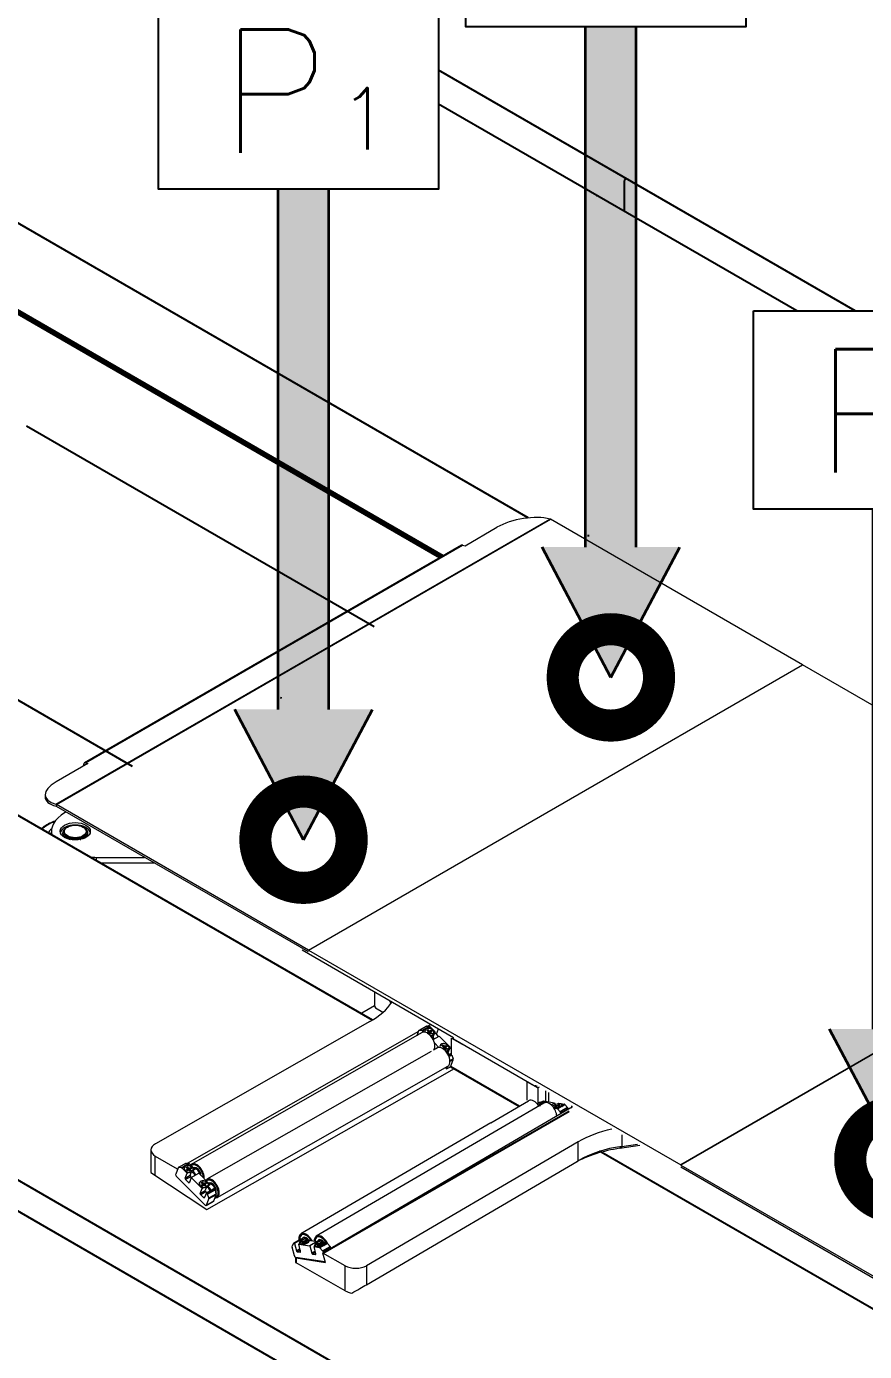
# Model space of a CAD drawing. Header units: millimetres. Extents: x -5 to 1510635, y -6 to 71285.
# Drawn here: x 1244121 to 1246731, y 17024 to 21149 of the extents above; entities that cross this region are included whole.
import ezdxf
from ezdxf.enums import TextEntityAlignment as Align

# ---------------------------------------------------------------- set-up
doc = ezdxf.new("R2010")
doc.units = ezdxf.units.MM
doc.header["$LTSCALE"] = 1000
doc.linetypes.add('CENTER', pattern=[2, 1.25, -0.25, 0.25, -0.25])
for name, color, linetype in [('2', 42, 'Continuous'), ('3', 3, 'Continuous'), ('CAJONES', 253, 'Continuous'), ('MP-1', 1, 'CENTER'), ('MP-3', 3, 'Continuous'), ('MP-DE-0001', 7, 'Continuous'), ('MP-RO-00010', 7, 'Continuous')]:
    doc.layers.add(name, color=color, linetype=linetype)
doc.layers.add('S-COLS', color=5, linetype='Continuous', lineweight=35)
doc.styles.add('ROMANS', font='ROMANS.shx')

# ---------------------------------------------------------------- blocks, each defined once
blk = doc.blocks.new('sadfasf')
at = {"layer": '3', "linetype": 'ByBlock'}
blk.add_hatch(color=1, dxfattribs=at).paths.add_polyline_path([(1103689.3, 21907.1), (1103689.3, 23526.5), (1103531, 23526.5), (1103531, 21907.1), (1103395.8, 21907.1), (1103610.1, 21501.3), (1103824.4, 21907.1)])
at = {"layer": '2', "const_width": 100}
blk.add_lwpolyline([(1103460.1, 21501.3, 1), (1103760.1, 21501.3, 1)], format="xyb", close=True, dxfattribs=at)
at = {"layer": '3', "color": 2, "linetype": 'ByBlock'}
blk.add_lwpolyline([(1103158.9, 24143.3), (1104030.1, 24143.3), (1104030.1, 23526.5), (1103158.9, 23526.5)], close=True, dxfattribs=at)
at = {"layer": 'MP-RO-00010', "color": 2, "linetype": 'Continuous'}
blk.add_line((1103537.5, 21943.6), (1103542, 21942.6), dxfattribs=at)
at = {"layer": 'S-COLS', "color": 2, "linetype": 'ByBlock'}
for p, q in [((1103531, 21907.1), (1103531, 23526.5)), ((1103689.3, 21907.1), (1103689.3, 23526.5)), ((1103610.1, 21501.3), (1103395.8, 21907.1)), ((1103610.1, 21501.3), (1103824.4, 21907.1))]:
    blk.add_line(p, q, dxfattribs=at)
at = {"layer": '3', "style": 'ROMANS'}
for s, height, p in [('P', 384, (1103521.3, 23832.1, -72865)), ('1', 192, (1103801, 23745.8, -36432.5))]:
    blk.add_text(s, height=height, dxfattribs=at).set_placement(p, align=Align.MIDDLE)

msp = doc.modelspace()

# ---------------------------------------------------------------- linework, layer by layer
at = {"layer": 'CAJONES'}
for p, q in [((1246729.178, 16035.095), (1236582.628, 21899.409)), ((1246641.227, 15990.43), (1237873.24, 21052.63)), ((1246701.953, 20263.92), (1245404.021, 21013.282)), ((1246519.697, 20263.92), (1245404.021, 20908.056)), ((1245683.735, 19619.45), (1244000.288, 20591.389)), ((1244840.782, 19822.978), (1243991.297, 20313.429)), ((1244840.782, 19829.092), (1243996.682, 20316.434)), ((1244840.782, 19829.092), (1243996.682, 20316.434)), ((1244840.782, 19835.206), (1244001.73, 20319.633)), ((1245683.735, 19619.45), (1244920.535, 20060.084)), ((1244840.782, 19835.206), (1244840.782, 19829.092)), ((1245418.624, 19501.589), (1244840.782, 19835.206)), ((1244840.782, 19835.206), (1244840.782, 19829.092)), ((1245413.329, 19498.532), (1244840.782, 19829.092)), ((1245413.329, 19498.532), (1244840.782, 19829.092)), ((1244840.782, 19829.092), (1244840.782, 19822.978)), ((1244840.782, 19829.092), (1244840.782, 19822.978)), ((1245408.034, 19495.475), (1244840.782, 19822.978)), ((1245198.437, 18055.764), (1243325.245, 19137.252)), ((1245441.873, 17911.81), (1245655.754, 17787.868)), ((1247708.463, 16606.6), (1245910.742, 17644.515))]:
    msp.add_line(p, q, dxfattribs=at)
at = {"layer": 'MP-1'}
for p, q in [((1245204.431, 19280.319), (1243740.07, 20125.769)), ((1244451.593, 18845.668), (1242993.292, 19687.619))]:
    msp.add_line(p, q, dxfattribs=at)
at = {"layer": 'MP-3', "color": 2, "linetype": 'Continuous', "lineweight": 15}
for p, q in [((1244212.874, 18727.937), (1245751.079, 19616.021)), ((1244214.67, 18727.172), (1245752.879, 19615.257)), ((1245751.634, 19615.846), (1245751.079, 19616.021)), ((1246537.609, 19162.193), (1245752.879, 19615.257)), ((1245486.995, 19532.991), (1245586.235, 19590.287)), ((1245476.129, 19534.79), (1244301.797, 18856.789)), ((1244304.911, 18857.067), (1245479.243, 19535.068)), ((1245479.243, 19535.068), (1245486.995, 19532.991)), ((1244999.4, 18274.108), (1246537.609, 19162.193)), ((1244999.73, 18273.917), (1246537.94, 19162.002)), ((1246537.609, 19162.193), (1246537.609, 19161.811)), ((1247526.168, 18591.448), (1246537.94, 19162.002)), ((1244312.664, 18854.99), (1244213.424, 18797.694)), ((1244304.911, 18857.067), (1244312.664, 18854.99)), ((1244299.762, 18847.542), (1244299.762, 18852.292)), ((1244179.169, 18757.442), (1244179.169, 18751.115)), ((1244212.874, 18727.937), (1244213.424, 18727.761)), ((1244213.424, 18727.761), (1244213.424, 18721.461)), ((1244214.242, 18721.242), (1244213.424, 18721.461)), ((1244999.4, 18274.108), (1244214.67, 18727.172)), ((1244999.4, 18267.996), (1244214.67, 18721.06)), ((1244244.85, 18703.635), (1244240.219, 18700.962)), ((1244249.316, 18657.035), (1244248.489, 18656.557)), ((1244298.108, 18656.557), (1244297.281, 18657.035)), ((1244199.113, 18643.666), (1244199.113, 18632.724)), ((1244233.908, 18639.082), (1244233.908, 18636.026)), ((1244238.212, 18642.233), (1244238.212, 18639.369)), ((1244290.624, 18618.658), (1244290.725, 18618.6)), ((1244290.624, 18618.658), (1244290.624, 18618.577)), ((1244300.096, 18621.526), (1244296.477, 18623.616)), ((1244300.087, 18625.7), (1244304.143, 18623.358)), ((1244300.087, 18625.7), (1244300.087, 18622.644)), ((1244300.087, 18622.644), (1244301.216, 18621.993)), ((1244308.385, 18639.369), (1244308.385, 18642.233)), ((1244310.575, 18627.982), (1244308.674, 18629.079)), ((1244312.689, 18636.026), (1244312.689, 18639.082)), ((1244339.316, 18562.637), (1244489.218, 18562.549)), ((1244339.316, 18551.778), (1244339.316, 18562.637)), ((1244350.289, 18545.442), (1244519.02, 18545.343)), ((1247697.055, 18492.787), (1246158.846, 17604.701)), ((1245450.939, 18000.997), (1244979.552, 18273.153)), ((1244999.73, 18273.917), (1246158.515, 17604.892)), ((1245204.494, 18143.282), (1245204.494, 18099.355)), ((1245165.626, 18078.824), (1245204.494, 18101.265)), ((1245204.494, 18099.355), (1245207.802, 18093.626)), ((1245207.802, 18093.626), (1245231.213, 18080.109)), ((1247019.969, 18102.253), (1246158.515, 17604.892)), ((1245190.903, 18051.471), (1244522.755, 17670.723)), ((1245366.53, 18036.671), (1245343.223, 18023.39)), ((1245367.457, 18036.881), (1245344.151, 18023.6)), ((1245352.213, 18023.253), (1245362.224, 18028.958)), ((1245365.51, 18030.83), (1245375.52, 18036.535)), ((1245367.457, 18036.881), (1245375.52, 18036.535)), ((1245378.033, 18035.192), (1245368.023, 18029.488)), ((1245373.264, 18038.331), (1245370.492, 18036.751)), ((1245373.264, 18038.331), (1245372.623, 18036.659)), ((1245393.738, 18019.361), (1245378.033, 18035.192)), ((1245397.644, 18012.145), (1245403.803, 18028.211)), ((1245341.634, 18020.306), (1244621.351, 17609.848)), ((1245353.579, 18016.939), (1244631.628, 17605.531)), ((1245342.451, 18022.438), (1245336.643, 18007.288)), ((1245352.213, 18023.253), (1245344.151, 18023.6)), ((1245364.736, 18027.615), (1245354.726, 18021.911)), ((1245358.242, 18018.367), (1245354.726, 18021.911)), ((1245367.706, 18016.708), (1245372.7, 18019.554)), ((1245368.068, 18024.223), (1245371.397, 18026.121)), ((1245372.7, 18019.554), (1245368.068, 18024.223)), ((1245369.451, 18015.411), (1245371.576, 18016.622)), ((1245369.52, 18022.759), (1245370.273, 18023.189)), ((1245370.273, 18023.189), (1245371.397, 18026.121)), ((1245370.273, 18023.189), (1245374.905, 18018.519)), ((1245371.397, 18026.121), (1245376.029, 18021.451)), ((1245371.576, 18016.622), (1245372.7, 18019.554)), ((1245375.788, 18016.441), (1245371.66, 18014.089)), ((1245374.905, 18018.519), (1245376.029, 18021.451)), ((1245374.905, 18018.519), (1245379.9, 18021.365)), ((1245380.42, 18011.772), (1245375.788, 18016.441)), ((1245376.029, 18021.451), (1245381.024, 18024.297)), ((1245377.994, 18015.407), (1245379.118, 18018.339)), ((1245377.994, 18015.407), (1245381.174, 18012.201)), ((1245384.112, 18021.185), (1245379.118, 18018.339)), ((1245379.118, 18018.339), (1245383.75, 18013.669)), ((1245379.9, 18021.365), (1245381.024, 18024.297)), ((1245379.9, 18021.365), (1245381.536, 18019.716)), ((1245383.75, 18013.669), (1245380.42, 18011.772)), ((1245381.024, 18024.297), (1245384.112, 18021.185)), ((1245382.725, 18005.468), (1245381.049, 18006.435)), ((1245385.918, 18002.875), (1245387.837, 18003.969)), ((1245387.688, 17995.205), (1245406.863, 18006.132)), ((1245387.837, 18003.969), (1245393.738, 18019.361)), ((1245389.31, 17999.435), (1245388.681, 17999.077)), ((1245389.213, 18013.005), (1245389.494, 18013.738)), ((1245391.406, 17997.324), (1245389.31, 17999.435)), ((1245390.08, 18017.277), (1245393.738, 18019.361)), ((1245404.784, 18004.947), (1245397.644, 18012.145)), ((1245440.832, 17971.891), (1245406.863, 18006.132)), ((1245445.15, 17999.565), (1245478.229, 17980.466)), ((1245445.15, 17948.879), (1245445.15, 17999.565)), ((1245450.939, 17996.223), (1245450.939, 18000.997)), ((1245707.307, 17848.208), (1245450.939, 17996.223)), ((1245381.673, 17958.642), (1244682.497, 17560.212)), ((1245400.673, 17969.469), (1245388.354, 17962.449)), ((1245405.336, 17970.897), (1245391.602, 17984.74)), ((1245415.161, 17976.753), (1245418.491, 17978.65)), ((1245419.794, 17972.084), (1245415.161, 17976.753)), ((1245416.545, 17967.941), (1245418.67, 17969.152)), ((1245416.614, 17975.289), (1245417.367, 17975.719)), ((1245417.367, 17975.719), (1245418.491, 17978.65)), ((1245417.367, 17975.719), (1245421.999, 17971.049)), ((1245418.491, 17978.65), (1245423.123, 17973.981)), ((1245418.67, 17969.152), (1245419.794, 17972.084)), ((1245422.882, 17968.971), (1245418.754, 17966.619)), ((1245421.999, 17971.049), (1245423.123, 17973.981)), ((1245421.999, 17971.049), (1245426.993, 17973.895)), ((1245427.514, 17964.302), (1245422.882, 17968.971)), ((1245423.123, 17973.981), (1245428.117, 17976.827)), ((1245425.087, 17967.937), (1245426.211, 17970.868)), ((1245425.087, 17967.937), (1245428.267, 17964.731)), ((1245431.206, 17973.715), (1245426.211, 17970.868)), ((1245426.211, 17970.868), (1245430.843, 17966.199)), ((1245426.993, 17973.895), (1245428.117, 17976.827)), ((1245426.993, 17973.895), (1245428.629, 17972.246)), ((1245430.843, 17966.199), (1245427.514, 17964.302)), ((1245428.117, 17976.827), (1245431.206, 17973.715)), ((1245429.818, 17957.998), (1245428.143, 17958.965)), ((1245434.049, 17954.197), (1245440.832, 17971.891)), ((1245434.781, 17947.735), (1245442.303, 17952.021)), ((1245435.843, 17945.486), (1245444.112, 17950.198)), ((1245436.307, 17965.535), (1245436.588, 17966.268)), ((1245437.173, 17969.806), (1245440.832, 17971.891)), ((1245445.966, 17947.138), (1245437.197, 17942.14)), ((1245445.15, 17964.259), (1245439.925, 17969.526)), ((1245445.966, 17947.138), (1245449.726, 17935.567)), ((1244683.416, 17465.759), (1245453.915, 17904.832)), ((1244714.923, 17503.309), (1245433.1, 17912.566)), ((1245425.282, 17908.11), (1245429.656, 17903.701)), ((1245429.656, 17903.701), (1245433.042, 17912.533)), ((1245429.656, 17903.701), (1245441.31, 17910.342)), ((1245439.846, 17929.937), (1245449.726, 17935.567)), ((1245449.836, 17932.582), (1245439.872, 17926.904)), ((1245441.31, 17910.342), (1245449.836, 17932.582)), ((1245680.016, 17863.965), (1245713.096, 17844.866)), ((1245680.016, 17806.669), (1245680.016, 17863.965)), ((1245707.307, 17848.208), (1245707.307, 17852.983)), ((1245711.442, 17850.596), (1245707.307, 17848.208)), ((1245717.231, 17847.253), (1245713.096, 17844.866)), ((1245713.096, 17844.866), (1245713.096, 17795.145)), ((1245737.906, 17835.317), (1245737.906, 17803.089)), ((1245746.694, 17830.243), (1245746.694, 17801.751)), ((1245816.628, 17782.355), (1245044.348, 17330.615)), ((1245567.651, 17736.333), (1245684.972, 17804.959)), ((1245732.685, 17797.692), (1245615.365, 17729.066)), ((1245716.146, 17789.443), (1245718.08, 17789.149)), ((1245718.141, 17792.774), (1245723.07, 17795.657)), ((1245721.269, 17792.297), (1245718.141, 17792.774)), ((1245718.377, 17796.372), (1245721.663, 17798.294)), ((1245723.07, 17795.657), (1245718.377, 17796.372)), ((1245726.199, 17795.181), (1245721.269, 17792.297)), ((1245721.663, 17798.294), (1245726.356, 17797.58)), ((1245722.342, 17795.768), (1245721.663, 17798.294)), ((1245723.606, 17793.664), (1245723.07, 17795.657)), ((1245723.53, 17793.945), (1245723.972, 17793.878)), ((1245727.939, 17794.916), (1245726.199, 17795.181)), ((1245726.356, 17797.58), (1245731.286, 17800.463)), ((1245727.035, 17795.053), (1245726.356, 17797.58)), ((1245727.911, 17801.949), (1245731.522, 17804.061)), ((1245734.415, 17799.987), (1245729.485, 17797.103)), ((1245729.485, 17797.103), (1245731.225, 17796.838)), ((1245729.783, 17795.994), (1245729.485, 17797.103)), ((1245731.286, 17800.463), (1245734.415, 17799.987)), ((1245731.821, 17798.47), (1245731.286, 17800.463)), ((1245731.522, 17804.061), (1245765.938, 17798.82)), ((1245754.811, 17792.311), (1245765.938, 17798.82)), ((1245763.859, 17782.177), (1245772.143, 17780.915)), ((1245765.854, 17785.507), (1245770.783, 17788.391)), ((1245768.982, 17785.031), (1245765.854, 17785.507)), ((1245765.938, 17798.82), (1245767.693, 17792.287)), ((1245766.09, 17789.105), (1245769.376, 17791.028)), ((1245770.783, 17788.391), (1245766.09, 17789.105)), ((1245773.912, 17787.914), (1245768.982, 17785.031)), ((1245769.376, 17791.028), (1245774.069, 17790.313)), ((1245770.055, 17788.502), (1245769.376, 17791.028)), ((1245771.319, 17786.397), (1245770.783, 17788.391)), ((1245771.243, 17786.679), (1245771.685, 17786.611)), ((1245782.023, 17786.695), (1245772.143, 17780.915)), ((1245778.605, 17787.199), (1245773.912, 17787.914)), ((1245774.069, 17790.313), (1245778.999, 17793.196)), ((1245774.748, 17787.787), (1245774.069, 17790.313)), ((1245774.689, 17779.337), (1245784.569, 17785.116)), ((1245775.624, 17794.682), (1245779.235, 17796.795)), ((1245782.128, 17792.72), (1245777.198, 17789.836)), ((1245777.198, 17789.836), (1245781.891, 17789.122)), ((1245777.877, 17787.31), (1245777.198, 17789.836)), ((1245777.435, 17787.378), (1245777.801, 17787.592)), ((1245781.891, 17789.122), (1245778.605, 17787.199)), ((1245778.999, 17793.196), (1245782.128, 17792.72)), ((1245779.534, 17791.203), (1245778.999, 17793.196)), ((1245779.235, 17796.795), (1245795.147, 17794.371)), ((1245805.862, 17783.768), (1245782.858, 17770.312)), ((1245784.58, 17767.175), (1245807.584, 17780.631)), ((1245795.147, 17794.371), (1245785.267, 17788.592)), ((1245787.813, 17787.014), (1245797.693, 17792.793)), ((1245805.862, 17783.768), (1245797.693, 17792.793)), ((1245807.584, 17780.631), (1245808.412, 17777.549)), ((1245819.963, 17784.867), (1245818.985, 17788.505)), ((1245774.689, 17779.337), (1245782.858, 17770.312)), ((1245784.58, 17767.175), (1245785.408, 17764.093)), ((1245567.651, 17736.333), (1244976.118, 17390.319)), ((1245615.365, 17729.066), (1245023.831, 17383.053)), ((1245974.836, 17698.525), (1245974.836, 17662.795)), ((1245839.387, 17677.068), (1245179.912, 17291.313)), ((1245839.387, 17617.863), (1245839.387, 17677.068)), ((1245969.024, 17656.777), (1246031.197, 17665.985)), ((1245969.024, 17656.777), (1245974.836, 17662.795)), ((1245974.836, 17662.795), (1246024.089, 17670.089)), ((1244508.836, 17651.5), (1244508.836, 17580.929)), ((1244522.323, 17632.526), (1244590.828, 17592.455)), ((1244522.323, 17572.032), (1244522.323, 17632.526)), ((1245179.912, 17232.107), (1245839.387, 17617.863)), ((1244508.836, 17580.929), (1244683.416, 17465.759)), ((1244593.31, 17595.536), (1244585.908, 17576.227)), ((1244617.389, 17609.769), (1244594.082, 17596.487)), ((1244618.316, 17609.979), (1244595.009, 17596.697)), ((1244603.072, 17596.351), (1244595.009, 17596.697)), ((1244603.072, 17596.351), (1244613.082, 17602.055)), ((1244615.595, 17600.713), (1244605.585, 17595.008)), ((1244621.29, 17579.178), (1244605.585, 17595.008)), ((1244615.39, 17563.785), (1244621.29, 17579.178)), ((1244616.369, 17603.928), (1244626.379, 17609.632)), ((1244618.316, 17609.979), (1244626.379, 17609.632)), ((1244618.564, 17589.805), (1244623.559, 17592.652)), ((1244621.653, 17586.693), (1244618.564, 17589.805)), ((1244628.892, 17608.29), (1244618.881, 17602.586)), ((1244618.927, 17597.321), (1244622.256, 17599.218)), ((1244623.559, 17592.652), (1244618.927, 17597.321)), ((1244620.017, 17588.342), (1244622.435, 17589.72)), ((1244620.379, 17595.857), (1244621.132, 17596.286)), ((1244621.132, 17596.286), (1244622.256, 17599.218)), ((1244621.132, 17596.286), (1244625.764, 17591.617)), ((1244621.29, 17579.178), (1244624.949, 17581.262)), ((1244626.647, 17589.539), (1244621.653, 17586.693)), ((1244622.256, 17599.218), (1244626.888, 17594.549)), ((1244622.435, 17589.72), (1244623.559, 17592.652)), ((1244625.764, 17591.617), (1244626.888, 17594.549)), ((1244625.764, 17591.617), (1244630.759, 17594.463)), ((1244631.279, 17584.87), (1244626.647, 17589.539)), ((1244626.888, 17594.549), (1244631.883, 17597.395)), ((1244628.852, 17588.504), (1244629.976, 17591.436)), ((1244628.852, 17588.504), (1244632.032, 17585.299)), ((1244644.597, 17592.459), (1244628.892, 17608.29)), ((1244634.971, 17594.282), (1244629.976, 17591.436)), ((1244629.976, 17591.436), (1244634.609, 17586.767)), ((1244630.759, 17594.463), (1244631.883, 17597.395)), ((1244630.759, 17594.463), (1244632.394, 17592.814)), ((1244633.398, 17580.517), (1244630.769, 17573.659)), ((1244634.609, 17586.767), (1244631.279, 17584.87)), ((1244631.883, 17597.395), (1244634.971, 17594.282)), ((1244634.415, 17565.948), (1244657.722, 17579.23)), ((1244640.072, 17586.103), (1244640.353, 17586.836)), ((1244644.957, 17590.304), (1244640.669, 17587.861)), ((1244640.939, 17590.374), (1244644.597, 17592.459)), ((1244642.394, 17595.917), (1244641.678, 17595.509)), ((1244643.44, 17589.44), (1244644.597, 17592.459)), ((1244644.668, 17591.424), (1244644.07, 17591.083)), ((1244691.691, 17544.989), (1244657.722, 17579.23)), ((1246158.846, 17604.701), (1246943.576, 17151.637)), ((1246158.846, 17598.589), (1246943.576, 17145.525)), ((1244587.872, 17570.182), (1244677.427, 17479.911)), ((1244615.39, 17563.785), (1244631.019, 17572.691)), ((1244632.879, 17568.378), (1244616.863, 17559.252)), ((1244625.355, 17550.691), (1244616.863, 17559.252)), ((1244625.355, 17550.691), (1244629.464, 17553.033)), ((1244634.415, 17565.948), (1244628.514, 17550.556)), ((1244668.384, 17531.707), (1244634.415, 17565.948)), ((1244665.658, 17542.335), (1244670.652, 17545.181)), ((1244668.746, 17539.223), (1244665.658, 17542.335)), ((1244666.02, 17549.851), (1244669.35, 17551.748)), ((1244670.652, 17545.181), (1244666.02, 17549.851)), ((1244667.11, 17540.872), (1244669.528, 17542.25)), ((1244667.472, 17548.387), (1244668.226, 17548.816)), ((1244668.226, 17548.816), (1244669.35, 17551.748)), ((1244668.226, 17548.816), (1244672.858, 17544.147)), ((1244668.384, 17531.707), (1244672.043, 17533.792)), ((1244673.741, 17542.069), (1244668.746, 17539.223)), ((1244669.35, 17551.748), (1244673.982, 17547.079)), ((1244669.528, 17542.25), (1244670.652, 17545.181)), ((1244672.858, 17544.147), (1244673.982, 17547.079)), ((1244672.858, 17544.147), (1244677.852, 17546.993)), ((1244678.373, 17537.399), (1244673.741, 17542.069)), ((1244673.982, 17547.079), (1244678.976, 17549.925)), ((1244675.946, 17541.034), (1244677.07, 17543.966)), ((1244675.946, 17541.034), (1244679.126, 17537.829)), ((1244682.064, 17546.812), (1244677.07, 17543.966)), ((1244677.07, 17543.966), (1244681.702, 17539.297)), ((1244677.852, 17546.993), (1244678.976, 17549.925)), ((1244677.852, 17546.993), (1244679.488, 17545.344)), ((1244680.492, 17533.047), (1244677.863, 17526.188)), ((1244681.702, 17539.297), (1244678.373, 17537.399)), ((1244678.976, 17549.925), (1244682.064, 17546.812)), ((1244687.165, 17538.633), (1244687.446, 17539.366)), ((1244692.051, 17542.834), (1244687.762, 17540.391)), ((1244688.032, 17542.904), (1244691.691, 17544.989)), ((1244689.488, 17548.447), (1244688.772, 17548.039)), ((1244690.533, 17541.97), (1244691.691, 17544.989)), ((1244691.761, 17543.954), (1244691.163, 17543.613)), ((1244662.483, 17516.315), (1244668.384, 17531.707)), ((1244662.483, 17516.315), (1244678.113, 17525.221)), ((1244679.972, 17520.908), (1244663.956, 17511.781)), ((1244672.449, 17503.221), (1244663.956, 17511.781)), ((1244672.449, 17503.221), (1244676.557, 17505.563)), ((1244681.509, 17518.478), (1244675.608, 17503.086)), ((1244680.867, 17478.778), (1244704.174, 17492.06)), ((1244681.509, 17518.478), (1244704.815, 17531.759)), ((1244683.318, 17516.655), (1244681.509, 17518.478)), ((1244681.639, 17479.73), (1244689.041, 17499.039)), ((1244681.639, 17479.73), (1244704.946, 17493.012)), ((1244683.318, 17516.655), (1244706.624, 17529.936)), ((1244708.479, 17526.876), (1244685.172, 17513.595)), ((1244688.932, 17502.024), (1244685.172, 17513.595)), ((1244688.932, 17502.024), (1244712.238, 17515.305)), ((1244712.348, 17512.321), (1244689.041, 17499.039)), ((1244706.624, 17529.936), (1244704.815, 17531.759)), ((1244704.946, 17493.012), (1244712.348, 17512.321)), ((1244708.479, 17526.876), (1244712.238, 17515.305)), ((1244975.752, 17373.648), (1244952.748, 17360.192)), ((1244976.976, 17373.849), (1244953.972, 17360.392)), ((1244978.808, 17373.569), (1244955.804, 17360.113)), ((1244985.566, 17374.167), (1244974.393, 17367.631)), ((1244976.976, 17373.849), (1244978.808, 17373.569)), ((1244978.808, 17373.569), (1244979.587, 17370.67)), ((1244983.241, 17378.633), (1244982.534, 17378.22)), ((1244986.94, 17365.063), (1244991.869, 17367.946)), ((1244992.105, 17371.544), (1244988.494, 17369.432)), ((1244991.869, 17367.946), (1244994.998, 17367.47)), ((1244992.405, 17365.953), (1244991.869, 17367.946)), ((1244992.105, 17371.544), (1245026.521, 17366.303)), ((1245030.954, 17371.366), (1245030.247, 17370.953)), ((1244955.672, 17321.517), (1244948.172, 17349.43)), ((1244952.093, 17359.488), (1244948.284, 17352.287)), ((1244953.972, 17360.392), (1244955.804, 17360.113)), ((1244955.804, 17360.113), (1244961.783, 17337.862)), ((1244961.783, 17337.862), (1244972.804, 17344.309)), ((1244974.059, 17339.635), (1244964.983, 17334.326)), ((1244964.983, 17334.326), (1244973.587, 17333.016)), ((1244972.712, 17360.201), (1244969.101, 17358.088)), ((1244969.101, 17358.088), (1245003.517, 17352.847)), ((1244975.08, 17335.837), (1244969.101, 17358.088)), ((1244971.87, 17361.866), (1244972.675, 17365.947)), ((1244971.87, 17361.866), (1244972.371, 17360.001)), ((1244973.587, 17333.016), (1244975.085, 17333.892)), ((1244978.724, 17360.257), (1244983.653, 17363.14)), ((1244981.853, 17359.78), (1244978.724, 17360.257)), ((1244978.96, 17363.855), (1244982.247, 17365.777)), ((1244983.653, 17363.14), (1244978.96, 17363.855)), ((1244986.782, 17362.664), (1244981.853, 17359.78)), ((1244982.247, 17365.777), (1244986.94, 17365.063)), ((1244982.925, 17363.251), (1244982.247, 17365.777)), ((1244984.189, 17361.147), (1244983.653, 17363.14)), ((1244984.113, 17361.428), (1244984.555, 17361.361)), ((1244991.475, 17361.949), (1244986.782, 17362.664)), ((1244987.618, 17362.537), (1244986.94, 17365.063)), ((1244994.998, 17367.47), (1244990.068, 17364.586)), ((1244990.068, 17364.586), (1244994.761, 17363.871)), ((1244990.747, 17362.06), (1244990.068, 17364.586)), ((1244990.306, 17362.127), (1244990.672, 17362.341)), ((1244994.761, 17363.871), (1244991.475, 17361.949)), ((1245026.521, 17366.303), (1245003.517, 17352.847)), ((1245003.517, 17352.847), (1245009.496, 17330.596)), ((1245009.496, 17330.596), (1245020.517, 17337.042)), ((1245021.772, 17332.369), (1245012.696, 17327.06)), ((1245012.696, 17327.06), (1245021.3, 17325.749)), ((1245020.425, 17352.934), (1245016.814, 17350.822)), ((1245016.814, 17350.822), (1245032.726, 17348.398)), ((1245022.793, 17328.571), (1245016.814, 17350.822)), ((1245019.583, 17354.6), (1245020.388, 17358.68)), ((1245019.583, 17354.6), (1245020.084, 17352.734)), ((1245021.3, 17325.749), (1245022.798, 17326.626)), ((1245033.279, 17366.9), (1245022.106, 17360.364)), ((1245026.437, 17352.99), (1245031.366, 17355.874)), ((1245029.566, 17352.514), (1245026.437, 17352.99)), ((1245026.521, 17366.303), (1245027.301, 17363.403)), ((1245026.673, 17356.589), (1245029.96, 17358.511)), ((1245031.366, 17355.874), (1245026.673, 17356.589)), ((1245034.495, 17355.397), (1245029.566, 17352.514)), ((1245029.96, 17358.511), (1245034.653, 17357.796)), ((1245030.638, 17355.985), (1245029.96, 17358.511)), ((1245031.902, 17353.88), (1245031.366, 17355.874)), ((1245031.826, 17354.162), (1245032.268, 17354.094)), ((1245032.726, 17348.398), (1245042.607, 17354.178)), ((1245039.188, 17354.683), (1245034.495, 17355.397)), ((1245034.653, 17357.796), (1245039.582, 17360.68)), ((1245035.331, 17355.27), (1245034.653, 17357.796)), ((1245045.153, 17352.599), (1245035.272, 17346.82)), ((1245043.441, 17337.795), (1245035.272, 17346.82)), ((1245039.818, 17364.278), (1245036.207, 17362.165)), ((1245042.711, 17360.203), (1245037.781, 17357.32)), ((1245037.781, 17357.32), (1245042.474, 17356.605)), ((1245038.46, 17354.793), (1245037.781, 17357.32)), ((1245038.019, 17354.861), (1245038.385, 17355.075)), ((1245042.474, 17356.605), (1245039.188, 17354.683)), ((1245039.582, 17360.68), (1245042.711, 17360.203)), ((1245040.118, 17358.686), (1245039.582, 17360.68)), ((1245039.818, 17364.278), (1245055.73, 17361.854)), ((1245043.441, 17337.795), (1245066.445, 17351.251)), ((1245052.158, 17301.546), (1245044.348, 17330.615)), ((1245113.754, 17291.063), (1245044.348, 17330.615)), ((1245068.167, 17348.114), (1245045.163, 17334.658)), ((1245045.163, 17334.658), (1245045.991, 17331.576)), ((1245045.85, 17356.075), (1245055.73, 17361.854)), ((1245058.276, 17360.276), (1245048.396, 17354.497)), ((1245058.276, 17360.276), (1245066.445, 17351.251)), ((1245068.167, 17348.114), (1245068.995, 17345.032)), ((1244958.508, 17316.89), (1244958.508, 17302.92)), ((1245050.672, 17302.984), (1244959.939, 17316.803)), ((1244960.596, 17315.491), (1245052.158, 17301.546)), ((1244960.596, 17315.491), (1244960.596, 17300.037)), ((1245113.754, 17212.759), (1244960.596, 17300.037)), ((1245113.754, 17212.759), (1245113.754, 17291.063)), ((1245179.912, 17291.313), (1245179.912, 17232.107))]:
    msp.add_line(p, q, dxfattribs=at)
for centre, radius, start, end in [((1244870.795, 18895.15), 995.887, 299.568101, 299.785711), ((1245964.996, 17480.386), 354.138, 120.021228, 120.629198), ((1244121.654, 18468.248), 995.887, 299.568101, 299.785711), ((1245225.584, 17047.861), 354.149, 120.021237, 120.629189)]:
    msp.add_arc(centre, radius, start, end, dxfattribs=at)
for centre, major_axis, ratio, start_param, end_param in [((1245668.934, 19568.127), (116.61, 21.829), 0.41075441, 0.71533834, 2.27945262), ((1245752.879, 19607.236), (-4.912, 8.508), 0.57735029, -0.78539826, -0.60515231), ((1245481.041, 19526.282), (4.912, -8.508), 0.57735029, 2.61799378, 3.14159265), ((1244306.709, 18848.281), (4.912, -8.508), 0.57735029, 2.61799378, 3.92699072), ((1244296.124, 18775.535), (116.61, 21.829), 0.41075441, 2.27945262, 3.84356691), ((1244296.124, 18769.208), (116.61, 21.829), 0.41075441, 3.06485071, 3.85024895), ((1244339.458, 18643.666), (140.346, 0), 0.57735031, 2.35619457, 3.28782068), ((1244214.67, 18719.15), (-4.912, 8.508), 0.57735029, -0.78539826, -0.60515231), ((1244214.67, 18719.15), (-1.17, 2.026), 0.57735029, 5.23598769, 5.75958644), ((1244273.299, 18615.596), (119.334, 0), 0.57735031, 2.13893761, 2.6231473), ((1244273.299, 18620.365), (91.225, 0), 0.57735031, 2.50804384, 2.7776779), ((1244273.299, 18636.026), (46.782, 0), 0.57735031, 0.14189704, 2.99969562), ((1244273.299, 18639.082), (-39.391, 0), 0.57735031, 5.34507742, 7.44507326), ((1244273.299, 18642.233), (35.086, 0), 0.57735031, 2.35619438, 6.28318531), ((1244273.299, 18639.082), (-39.391, 0), 0.57735031, 2.68617271, 4.07970054), ((1244273.299, 18642.233), (35.086, 0), 0.57735031, 0, 0.78539828), ((1244273.299, 18620.365), (-81.868, 0), 0.57735031, 5.84651213, 5.97113706), ((1244273.299, 18620.365), (81.868, 0), 0.57735031, 2.70491948, 2.8295444), ((1244273.299, 18636.026), (-39.391, 0), 0.57735031, 0, 0.47184899), ((1244273.299, 18639.369), (35.086, 0), 0.57735031, 3.14159265, 6.28318531), ((1244274.699, 18638.274), (-33.449, 0), 0.57735031, 1.37867773, 2.27980451), ((1244273.299, 18639.082), (-39.391, 0), 0.57735031, -4.3034806, -4.25696888), ((1244296.477, 18619.447), (-2.201, 0), 0.57735031, 4.21264826, 6.22173649), ((1244273.299, 18636.026), (33.449, 0), 0.57735031, -0.74981826, -0.64203922), ((1244273.299, 18636.026), (35.086, 0), 0.57735031, -0.7514793, -0.7020777), ((1244273.299, 18636.026), (35.086, 0), 0.57735031, -0.7514793, -0.71415489), ((1244274.699, 18638.274), (-33.449, 0), 0.57735031, 2.43258463, 3.03496326), ((1244307.307, 18625.7), (-2.201, 0), 0.57735031, 3.67727423, 6.28318531), ((1244307.307, 18625.7), (-2.201, 0), 0.57735031, 0, 1.123838), ((1244273.299, 18636.026), (33.449, 0), 0.57735031, -0.28350377, -0.2046571), ((1244273.299, 18636.026), (-39.391, 0), 0.57735031, 2.78857514, 3.14159265), ((1244307.307, 18625.7), (-5.128, 0), 0.57735031, 3.89227051, 4.02144424), ((1244339.458, 18643.666), (140.346, 0), 0.57735031, 4.56616123, 4.71137428), ((1244985.51, 18171.615), (292.387, 0), 0.57735031, 5.49125454, 5.92124221), ((1245270.654, 18114.634), (14.619, -25.321), 0.57735029, 4.33850792, 4.68227117), ((1245363.612, 18024.683), (-2.316, 4.065), 0.57356636, 5.15196627, 5.93736443), ((1245375.909, 18018.946), (-13.585, 5.208), 0.74128298, 2.0812876, 6.28318531), ((1245375.909, 18018.946), (-13.651, 5.233), 0.74128298, 5.57848359, 5.89565448), ((1245366.899, 18026.556), (-2.316, 4.065), 0.57356636, 5.15196627, 5.93736443), ((1245368.846, 18032.607), (2.316, -4.065), 0.57356636, 2.79577178, 3.14159265), ((1245375.909, 18018.946), (-13.651, 5.233), 0.74128298, 3.47177444, 5.57848359), ((1245390.75, 18028.102), (24.132, -1.297), 0.57559328, 2.00679422, 2.41166803), ((1245376.909, 18032.26), (-2.316, 4.065), 0.57356636, 5.15196627, 5.93736443), ((1245345.539, 18019.325), (2.316, -4.065), 0.57356636, 2.79577178, 3.58116994), ((1245353.602, 18018.979), (-2.316, 4.065), 0.57356636, 5.15196627, 5.93736443), ((1245369.793, 17988.488), (16.213, -28.452), 0.57356636, 0.23949371, 3.14159265), ((1245375.909, 18018.946), (13.651, -5.233), 0.74128298, 2.75406182, 3.71038531), ((1245375.909, 18018.946), (-13.585, 5.208), 0.74128298, 0, 0.57015632), ((1245375.628, 18018.213), (-13.585, 5.208), 0.74128298, 2.14731695, 3.14159265), ((1245381.113, 17994.939), (6.949, -12.194), 0.57356636, 1.35365777, 2.46785669), ((1245382.778, 17995.887), (-5.791, 10.161), 0.57356636, 4.45089554, 5.50752284), ((1245390.153, 18001.634), (-1.737, 3.048), 0.57356636, 0.43957729, 2.01037362), ((1245380.996, 18002.658), (-21.841, 8.373), 0.74128298, 4.16627271, 4.45656498), ((1245416.887, 17941.018), (16.213, -28.452), 0.57356636, 0, 3.14159265), ((1245423.002, 17971.476), (13.651, -5.233), 0.74128298, 0.33018179, 3.71038531), ((1245423.002, 17971.476), (-13.585, 5.208), 0.74128298, 0, 0.57015632), ((1245423.002, 17971.476), (-13.585, 5.208), 0.74128298, 2.0812876, 6.28318531), ((1245422.721, 17970.743), (-13.585, 5.208), 0.74128298, 2.14731695, 3.14159265), ((1245428.207, 17947.469), (6.949, -12.194), 0.57356636, 1.35365777, 2.46785669), ((1245429.872, 17948.417), (-5.791, 10.161), 0.57356636, 4.45089554, 5.50752284), ((1245446.748, 17935.695), (2.316, -4.065), 0.57356636, 0.43957729, 1.22497545), ((1245701.507, 17776.692), (16.534, -28.267), 0.58110959, 1.62859101, 3.14159265), ((1245726.278, 17796.38), (-14.051, -3.775), 0.34636061, 2.90566727, 5.97780765), ((1245726.278, 17796.38), (-14.051, -3.775), 0.34636061, 0.59749891, 1.16127083), ((1245726.278, 17796.38), (-14.119, -3.793), 0.34636061, 0.60687895, 1.15603964), ((1245726.278, 17796.38), (-14.119, -3.793), 0.34636061, 2.90297195, 4.50413642), ((1245749.22, 17769.426), (16.534, -28.267), 0.58110959, 0.79746175, 3.14159265), ((1245760.393, 17775.961), (7.086, -12.114), 0.58110959, -3.93685469, -3.82321245), ((1245773.991, 17789.114), (-14.051, -3.775), 0.34636061, 0.59749891, 5.97780765), ((1245773.991, 17789.114), (14.119, 3.793), 0.34636061, 3.74847161, 5.22184904), ((1245773.282, 17776.677), (-2.362, 4.038), 0.58110959, 5.05816699, 5.84356515), ((1245773.991, 17789.114), (-14.119, -3.793), 0.34636061, 2.39742727, 4.50413642), ((1245773.991, 17789.114), (14.119, 3.793), 0.34636061, -1.06133627, -0.74416538), ((1245783.162, 17782.456), (-2.362, 4.038), 0.58110959, 5.05816699, 5.84356515), ((1245786.406, 17784.354), (-2.362, 4.038), 0.58110959, 5.05816699, 5.84356515), ((1245796.286, 17790.133), (-2.362, 4.038), 0.58110959, 5.05816699, 5.84356515), ((1245804.455, 17781.108), (2.362, -4.038), 0.58110959, 1.13117617, 1.91657433), ((1245798.912, 17792.45), (-24.152, 1.293), 0.57466506, 2.42455893, 2.82943273), ((1245781.451, 17767.652), (-2.362, 4.038), 0.58110959, 4.27276882, 5.05816699), ((1246047.482, 17558.484), (-292.387, 0), 0.57735031, 5.07433223, 5.5043199), ((1244555.618, 17651.5), (46.782, 0), 0.57735031, 2.34966189, 3.92045822), ((1244555.618, 17651.5), (46.782, 0), 0.57735031, 2.34966189, 3.14159265), ((1246047.482, 17480.18), (-315.778, 0), 0.57735031, 4.96347845, 5.47805193), ((1246047.482, 17499.279), (-292.387, 0), 0.57735031, 4.96347845, 5.5043199), ((1244588.996, 17573.114), (-2.316, 4.065), 0.57356636, 0.43957729, 2.01037362), ((1244596.398, 17592.423), (2.316, -4.065), 0.57356636, 2.79577178, 3.58116994), ((1244604.461, 17592.077), (-2.316, 4.065), 0.57356636, 5.15196627, 5.93736443), ((1244626.768, 17592.044), (13.651, -5.233), 0.74128298, 2.75406182, 4.86077097), ((1244614.471, 17597.781), (-2.316, 4.065), 0.57356636, 5.15196627, 5.93736443), ((1244626.768, 17592.044), (-13.651, 5.233), 0.74128298, 5.57848359, 5.89565448), ((1244617.757, 17599.654), (-2.316, 4.065), 0.57356636, 5.15196627, 5.93736443), ((1244619.705, 17605.704), (2.316, -4.065), 0.57356636, 2.79577178, 3.14159265), ((1244626.768, 17592.044), (-13.651, 5.233), 0.74128298, 3.47177444, 5.57848359), ((1244627.768, 17605.358), (-2.316, 4.065), 0.57356636, 5.15196627, 5.93736443), ((1244651.616, 17579.23), (-16.213, 28.452), 0.57356636, 0, 0.22160852), ((1244651.117, 17578.946), (-15.866, 27.842), 0.57356636, 0, 0.18763728), ((1244651.117, 17578.946), (-14.418, 25.302), 0.57356636, 0, 0.1617035), ((1244651.833, 17579.354), (-14.418, 25.302), 0.57356636, 0.02466594, 0.20783441), ((1244651.117, 17578.946), (-15.866, 27.842), 0.57356636, 3.83310995, 6.28318531), ((1244651.616, 17579.23), (-16.213, 28.452), 0.57356636, 3.79913871, 6.28318531), ((1244651.117, 17578.946), (-14.418, 25.302), 0.57356636, 3.85904373, 6.28318531), ((1244638.631, 17571.831), (5.791, -10.161), 0.57356636, 1.30930288, 2.56731582), ((1244640.296, 17572.78), (-6.949, 12.194), 0.57356636, 4.49525042, 5.59365302), ((1244651.117, 17578.946), (-9.439, 16.563), 0.57356636, 4.0135582, 6.28318531), ((1244651.833, 17579.354), (-9.439, 16.563), 0.57356636, 3.93965067, 6.28318531), ((1244648.62, 17577.523), (6.949, -12.194), 0.57356636, -3.54308404, -3.41106473), ((1244651.117, 17578.946), (-7.296, 12.803), 0.57356636, 4.15409461, 6.20221586), ((1244617.706, 17561.45), (1.737, -3.048), 0.57356636, 3.58116994, 5.15196627), ((1244626.198, 17552.89), (-1.737, 3.048), 0.57356636, 2.01037362, 3.58116994), ((1244638.631, 17571.831), (-5.791, 10.161), 0.57356636, 1.0830784, 1.83228977), ((1244673.861, 17544.574), (13.651, -5.233), 0.74128298, 0.33018179, 4.86077097), ((1244698.211, 17531.476), (15.866, -27.842), 0.57356636, 0, 3.32922994), ((1244698.211, 17531.476), (14.418, -25.302), 0.57356636, 0, 3.30329615), ((1244698.926, 17531.884), (14.418, -25.302), 0.57356636, 3.1662586, 3.34942706), ((1244698.71, 17531.76), (16.213, -28.452), 0.57356636, 0, 3.14159265), ((1244685.725, 17524.361), (5.791, -10.161), 0.57356636, 1.30930288, 2.56731582), ((1244687.39, 17525.309), (-6.949, 12.194), 0.57356636, 4.49525042, 5.59365302), ((1244698.211, 17531.476), (9.439, -16.563), 0.57356636, 0.47705274, 3.14159265), ((1244698.926, 17531.884), (9.439, -16.563), 0.57356636, 0.3779463, 3.14159265), ((1244695.713, 17530.053), (6.949, -12.194), 0.57356636, -3.54308404, -3.41106473), ((1244698.211, 17531.476), (7.296, -12.803), 0.57356636, 0.9022659, 3.0606232), ((1244664.799, 17513.98), (1.737, -3.048), 0.57356636, 3.58116994, 5.15196627), ((1244673.292, 17505.42), (-1.737, 3.048), 0.57356636, 2.01037362, 3.58116994), ((1244685.725, 17524.361), (-5.791, 10.161), 0.57356636, 1.0830784, 1.83228977), ((1244682.194, 17513.723), (2.316, -4.065), 0.57356636, 1.22497545, 2.01037362), ((1244685.953, 17502.152), (2.316, -4.065), 0.57356636, 0.43957729, 1.22497545), ((1244701.858, 17496.124), (-2.316, 4.065), 0.57356636, 3.14159265, 3.58116994), ((1244705.5, 17527.004), (-2.316, 4.065), 0.57356636, 4.36656811, 5.15196627), ((1244698.211, 17531.476), (15.866, -27.842), 0.57356636, 5.97386771, 6.28318531), ((1244698.211, 17531.476), (14.418, -25.302), 0.57356636, 6.0892955, 6.28318531), ((1244698.926, 17531.884), (14.418, -25.302), 0.57356636, 6.05464405, 6.25851936), ((1244709.26, 17515.433), (2.316, -4.065), 0.57356636, 0.43957729, 1.22497545), ((1244678.551, 17482.843), (-2.316, 4.065), 0.57356636, 2.01037362, 3.58116994), ((1244992.159, 17361.764), (16.18, -27.661), 0.58110959, 1.48975527, 4.09535707), ((1244992.159, 17361.764), (14.704, -25.137), 0.58110959, 1.52766224, 4.02216358), ((1244992.866, 17362.178), (14.704, -25.137), 0.58110959, 3.1657798, 4.02216358), ((1244981.479, 17355.517), (7.086, -12.114), 0.58110959, 2.39868127, 3.43170015), ((1244986.861, 17363.863), (-14.119, -3.793), 0.34636061, -0.02645277, 4.50413642), ((1244978.114, 17369.61), (2.362, -4.038), 0.58110959, 2.7019725, 3.14159265), ((1244992.652, 17362.053), (16.534, -28.267), 0.58110959, 1.47842169, 3.14159265), ((1244992.159, 17361.764), (9.625, -16.455), 0.58110959, 1.76214894, 3.68551748), ((1244992.159, 17361.764), (7.44, -12.72), 0.58110959, 1.99937161, 3.44059577), ((1244992.866, 17362.178), (9.625, -16.455), 0.58110959, 1.72373249, 3.14159265), ((1245040.365, 17354.786), (-16.534, 28.267), 0.58110959, 0, 0.80582586), ((1245039.873, 17354.498), (-16.18, 27.661), 0.58110959, 0, 0.78458672), ((1245039.873, 17354.498), (-14.704, 25.137), 0.58110959, 0, 0.7346901), ((1245040.579, 17354.911), (-14.704, 25.137), 0.58110959, 0.02418714, 0.75690579), ((1245039.873, 17354.498), (-16.18, 27.661), 0.58110959, 4.60827136, 6.28318531), ((1245040.365, 17354.786), (-16.534, 28.267), 0.58110959, 4.51645647, 6.28318531), ((1245039.873, 17354.498), (-14.704, 25.137), 0.58110959, 4.68615156, 6.28318531), ((1245039.873, 17354.498), (-9.625, 16.455), 0.58110959, 0, 0.54392482), ((1245039.873, 17354.498), (-9.625, 16.455), 0.58110959, 4.90374159, 6.28318531), ((1245040.579, 17354.911), (-9.625, 16.455), 0.58110959, 4.86532514, 6.28318531), ((1245039.873, 17354.498), (-7.44, 12.72), 0.58110959, 5.14096426, 6.28318531), ((1244951.301, 17348.953), (-2.362, 4.038), 0.58110959, 0.34577801, 1.13117617), ((1244955.11, 17356.154), (2.362, -4.038), 0.58110959, 2.7019725, 3.48737066), ((1244964.129, 17337.505), (1.772, -3.029), 0.58110959, 4.27276882, 5.84356515), ((1244979.836, 17354.556), (5.905, -10.095), 0.58110959, 2.72109079, 3.62926772), ((1244972.733, 17336.195), (-1.772, 3.029), 0.58110959, 2.7019725, 4.27276882), ((1245011.842, 17330.238), (1.772, -3.029), 0.58110959, 4.27276882, 5.84356515), ((1245027.549, 17347.289), (5.905, -10.095), 0.58110959, 2.72109079, 3.62926772), ((1245029.192, 17348.25), (7.086, -12.114), 0.58110959, 2.39868127, 3.43170015), ((1245034.574, 17356.597), (14.119, 3.793), 0.34636061, 3.11513989, 5.22184904), ((1245020.446, 17328.928), (-1.772, 3.029), 0.58110959, 2.7019725, 4.27276882), ((1245039.873, 17354.498), (-7.44, 12.72), 0.58110959, 0, 0.30984464), ((1245033.865, 17344.16), (-2.362, 4.038), 0.58110959, 5.05816699, 5.84356515), ((1245034.574, 17356.597), (-14.119, -3.793), 0.34636061, 2.39742727, 4.50413642), ((1245034.574, 17356.597), (14.119, 3.793), 0.34636061, -1.06133627, -0.74416538), ((1245043.745, 17349.939), (-2.362, 4.038), 0.58110959, 5.05816699, 5.84356515), ((1245042.034, 17335.135), (2.362, -4.038), 0.58110959, 1.13117617, 1.91657433), ((1245046.989, 17351.837), (-2.362, 4.038), 0.58110959, 5.05816699, 5.84356515), ((1245056.869, 17357.616), (-2.362, 4.038), 0.58110959, 5.05816699, 5.84356515), ((1245065.038, 17348.591), (-2.362, 4.038), 0.58110959, 4.27276882, 5.05816699), ((1244958.801, 17321.041), (-2.362, 4.038), 0.58110959, 1.13117617, 2.7019725), ((1244965.526, 17318.375), (6.992, 1.698), 0.3505788, 3.05664439, 3.84857531), ((1244965.526, 17302.92), (7.017, 0), 0.57735031, 3.14159265, 3.93352357), ((1245049.534, 17307.222), (-2.362, 4.038), 0.58110959, 2.7019725, 3.07705461), ((1245146.617, 17310.286), (-46.782, 0), 0.57735031, 0.79193092, 2.36272725), ((1245146.617, 17231.982), (-46.782, 0), 0.57735031, 0.79193092, 1.3155297), ((1245146.617, 17212.883), (46.782, 27.186), 0.00282879, 4.4554785, 5.50267605)]:
    msp.add_ellipse(centre, major_axis=major_axis, ratio=ratio, start_param=start_param, end_param=end_param, dxfattribs=at)
for centre, major_axis, ratio in [((1244273.299, 18643.666), (-46.782, 0), 0.57735031), ((1244273.299, 18643.188), (-33.917, 0), 0.57735031), ((1244626.768, 17592.044), (-13.585, 5.208), 0.74128298), ((1244673.861, 17544.574), (-13.585, 5.208), 0.74128298), ((1244986.861, 17363.863), (-14.051, -3.775), 0.34636061), ((1245034.574, 17356.597), (-14.051, -3.775), 0.34636061)]:
    msp.add_ellipse(centre, major_axis=major_axis, ratio=ratio, dxfattribs=at)
for points, knots in [([(1244184.751, 18664.121), (1244180.259, 18661.348), (1244174.254, 18657.541), (1244168.838, 18653.045), (1244166.928, 18651.306)], [0, 0, 0, 0, 0.18109519, 0.28695088, 0.28695088, 0.28695088, 0.28695088]), ([(1244209.751, 18675.353), (1244203.812, 18673.321), (1244195.097, 18669.764), (1244187.769, 18665.788), (1244184.751, 18664.121)], [0.894641722, 0.894641722, 0.894641722, 0.894641722, 0.962664307, 1, 1, 1, 1]), ([(1245390.08, 18017.277), (1245389.334, 18016.538), (1245388.583, 18015.807), (1245387.068, 18014.366), (1245386.304, 18013.657), (1245385.167, 18012.651), (1245384.805, 18012.338), (1245384.438, 18012.031)], [0, 0, 0, 0, 0.125, 0.125, 0.25, 0.25, 0.307761238, 0.307761238, 0.307761238, 0.307761238]), ([(1245437.173, 17969.806), (1245436.427, 17969.068), (1245435.677, 17968.336), (1245434.162, 17966.896), (1245433.398, 17966.187), (1245432.26, 17965.181), (1245431.898, 17964.868), (1245431.532, 17964.561)], [0, 0, 0, 0, 0.125, 0.125, 0.25, 0.25, 0.307761238, 0.307761238, 0.307761238, 0.307761238]), ([(1245727.911, 17801.949), (1245727.482, 17801.028), (1245727.04, 17800.118), (1245726.111, 17798.34), (1245725.624, 17797.47), (1245724.833, 17796.221), (1245724.559, 17795.815), (1245723.981, 17795.028), (1245723.679, 17794.65), (1245723.051, 17793.951), (1245722.724, 17793.627), (1245722.038, 17793.045), (1245721.676, 17792.784), (1245721.045, 17792.415), (1245720.787, 17792.287), (1245720.526, 17792.177)], [0, 0, 0, 0, 0.125, 0.125, 0.25, 0.25, 0.3125, 0.3125, 0.375, 0.375, 0.4375, 0.4375, 0.5, 0.5, 0.54273639, 0.54273639, 0.54273639, 0.54273639]), ([(1244640.939, 17590.374), (1244640.193, 17589.636), (1244639.442, 17588.904), (1244637.927, 17587.464), (1244637.163, 17586.755), (1244635.996, 17585.723), (1244635.604, 17585.384), (1244634.81, 17584.722), (1244634.411, 17584.401), (1244633.808, 17583.939), (1244633.601, 17583.785), (1244633.395, 17583.636)], [0, 0, 0, 0, 0.125, 0.125, 0.25, 0.25, 0.3125, 0.3125, 0.375, 0.375, 0.407813698, 0.407813698, 0.407813698, 0.407813698]), ([(1244688.032, 17542.904), (1244687.286, 17542.166), (1244686.536, 17541.434), (1244685.021, 17539.994), (1244684.256, 17539.285), (1244683.09, 17538.253), (1244682.698, 17537.914), (1244681.904, 17537.252), (1244681.504, 17536.931), (1244680.902, 17536.469), (1244680.695, 17536.315), (1244680.489, 17536.166)], [0, 0, 0, 0, 0.125, 0.125, 0.25, 0.25, 0.3125, 0.3125, 0.375, 0.375, 0.407813698, 0.407813698, 0.407813698, 0.407813698]), ([(1244981.353, 17359.769), (1244981.532, 17359.853), (1244981.709, 17359.946), (1244982.634, 17360.486), (1244983.313, 17361.077), (1244984.257, 17362.128), (1244984.561, 17362.507), (1244985.137, 17363.291), (1244985.411, 17363.697), (1244986.202, 17364.944), (1244986.689, 17365.814), (1244987.62, 17367.595), (1244988.064, 17368.507), (1244988.494, 17369.432)], [0.470772402, 0.470772402, 0.470772402, 0.470772402, 0.5, 0.5, 0.625, 0.625, 0.6875, 0.6875, 0.75, 0.75, 0.875, 0.875, 1, 1, 1, 1]), ([(1244972.712, 17360.201), (1244973.453, 17359.963), (1244974.197, 17359.748), (1244975.049, 17359.546), (1244975.15, 17359.523), (1244975.251, 17359.5)], [0, 0, 0, 0, 0.125, 0.125, 0.141725311, 0.141725311, 0.141725311, 0.141725311]), ([(1245020.425, 17352.934), (1245021.166, 17352.697), (1245021.91, 17352.481), (1245023.371, 17352.135), (1245024.086, 17352), (1245024.812, 17351.924)], [0, 0, 0, 0, 0.125, 0.125, 0.242969585, 0.242969585, 0.242969585, 0.242969585]), ([(1245031.736, 17354.601), (1245032.022, 17354.926), (1245032.299, 17355.274), (1245032.85, 17356.024), (1245033.124, 17356.43), (1245033.915, 17357.677), (1245034.402, 17358.547), (1245035.333, 17360.329), (1245035.777, 17361.241), (1245036.207, 17362.165)], [0.630318171, 0.630318171, 0.630318171, 0.630318171, 0.6875, 0.6875, 0.75, 0.75, 0.875, 0.875, 1, 1, 1, 1])]:
    msp.add_open_spline(points, degree=3, knots=knots, dxfattribs=at)
at = {"layer": 'MP-DE-0001', "color": 7, "linetype": 'Continuous'}
msp.add_line((1245982.477, 20667.082), (1245982.477, 20574.084), dxfattribs=at)
msp.add_line((1245982.477, 20667.082), (1245982.477, 20574.084), dxfattribs=at)
at = {"layer": 'MP-DE-0001', "color": 2, "linetype": 'Continuous'}
msp.add_line((1246882.011, 17083.752), (1245905.736, 17647.405), dxfattribs=at)
at = {"layer": 'MP-DE-0001', "color": 7, "linetype": 'Continuous'}
for centre, major_axis, start_param, end_param in [((1245987.772, 20670.139), (3.744, 6.485), 0.78539816, 2.35619449), ((1245987.772, 20670.139), (3.744, 6.485), 0.78539816, 2.35619449), ((1245894.45, 20616.26), (-3.744, -6.485), 3.14159265, 3.92699082), ((1245894.45, 20616.26), (-3.744, -6.485), 3.14159265, 3.92699082)]:
    msp.add_ellipse(centre, major_axis=major_axis, ratio=0.57735027, start_param=start_param, end_param=end_param, dxfattribs=at)
at = {"layer": 'MP-RO-00010', "color": 2, "linetype": 'Continuous'}
msp.add_line((1245044.348, 17330.615), (1245810.758, 17772.655), dxfattribs=at)

# ---------------------------------------------------------------- block references
at = {"layer": '2', "color": 253, "linetype": 'ByBlock'}
for p in [(142330.915, -2378.42), (141373.877, -2883.8), (143226.229, -3879.402)]:
    msp.add_blockref('sadfasf', p, dxfattribs=at)

doc.saveas('drawing.dxf')
